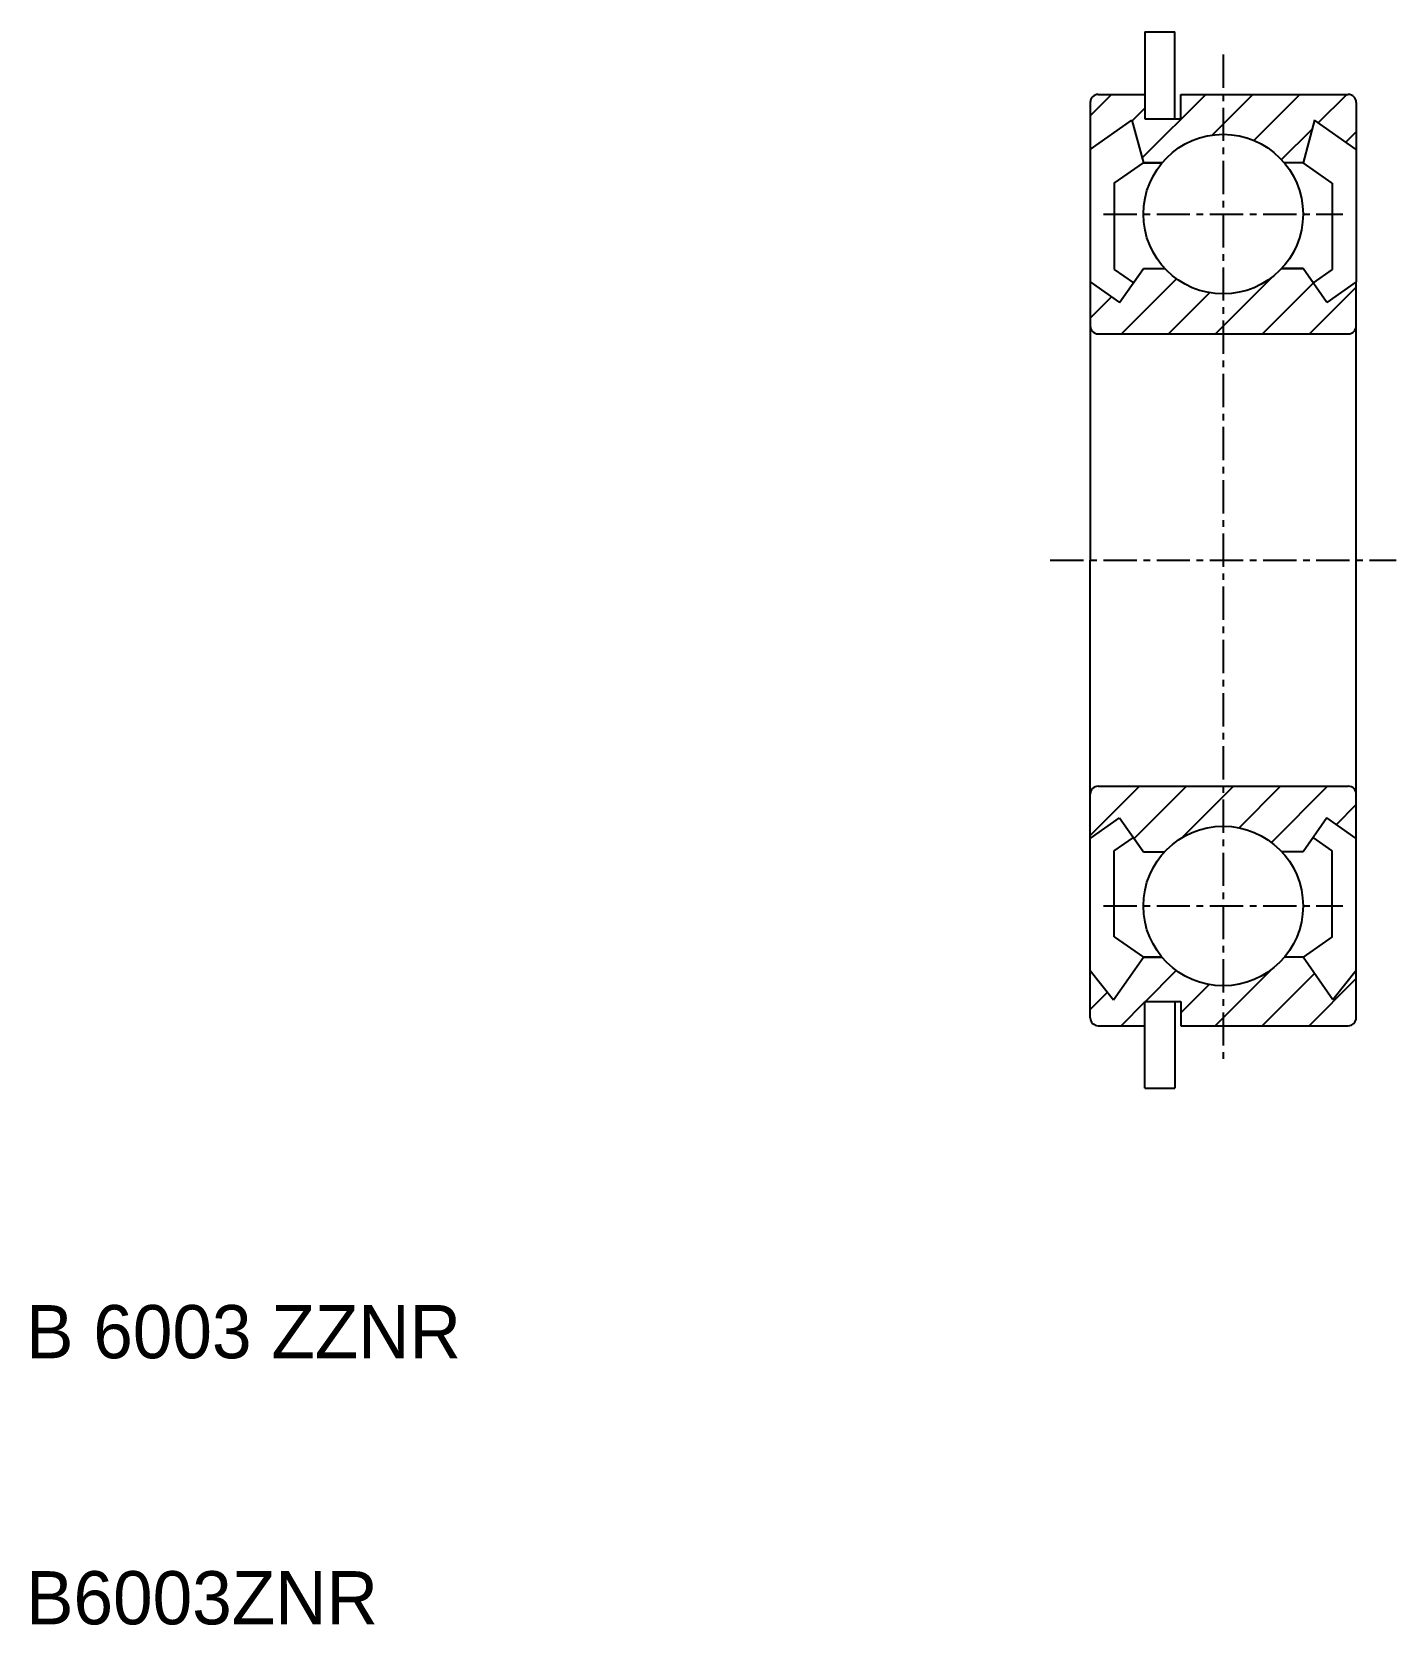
# Model space of a CAD drawing. Extents: x 94.7 to 146, y 76.8 to 136.7.
import ezdxf

# ---------------------------------------------------------------- set-up
doc = ezdxf.new("R2010")
doc.units = 0
doc.linetypes.add('CENTER', pattern=[2, 1.25, -0.25, 0.25, -0.25])
doc.layers.get('0').update_dxf_attribs({"linetype": 'CONTINUOUS'})
doc.layers.add('CENTER', color=1, linetype='CENTER')
doc.layers.add('HATCH', color=3, linetype='CONTINUOUS')

msp = doc.modelspace()

# ---------------------------------------------------------------- linework, layer by layer
for p, q in [((136.532, 136.699), (136.532, 133.434)), ((136.532, 136.699), (137.652, 136.699)), ((137.652, 134.349), (137.652, 136.699)), ((134.772, 134.349), (136.532, 134.349)), ((137.652, 133.434), (137.652, 134.349)), ((137.882, 133.434), (137.882, 134.349)), ((137.882, 134.349), (144.172, 134.349)), ((134.472, 134.049), (134.472, 132.277)), ((144.472, 134.049), (144.472, 132.277)), ((134.472, 132.277), (136.043, 133.377)), ((136.043, 133.377), (136.472, 131.777)), ((136.532, 133.434), (137.652, 133.434)), ((137.652, 133.434), (137.882, 133.434)), ((142.901, 133.377), (142.472, 131.777)), ((144.472, 132.277), (142.901, 133.377)), ((134.472, 132.277), (134.472, 127.309)), ((135.379, 131.012), (136.472, 131.777)), ((137.174, 131.777), (136.472, 131.777)), ((136.472, 131.777), (137.174, 131.777)), ((142.472, 131.777), (141.77, 131.777)), ((142.472, 131.777), (141.77, 131.777)), ((143.565, 131.012), (142.472, 131.777)), ((144.472, 132.277), (144.472, 127.309)), ((135.379, 131.012), (135.379, 127.773)), ((143.565, 131.012), (143.565, 127.773)), ((135.379, 127.773), (136.095, 127.272)), ((135.579, 126.534), (136.472, 127.809)), ((136.095, 127.272), (136.472, 127.809)), ((136.472, 127.809), (137.272, 127.809)), ((136.472, 127.809), (137.272, 127.809)), ((142.472, 127.809), (141.672, 127.809)), ((141.672, 127.809), (142.472, 127.809)), ((142.849, 127.272), (142.472, 127.809)), ((143.365, 126.534), (142.472, 127.809)), ((143.565, 127.773), (142.849, 127.272)), ((134.472, 127.309), (134.472, 116.849)), ((134.472, 127.309), (135.579, 126.534)), ((144.472, 127.309), (143.365, 126.534)), ((144.472, 116.849), (144.472, 127.309)), ((134.772, 125.349), (144.172, 125.349)), ((134.472, 106.388), (134.472, 116.849)), ((144.472, 106.388), (144.472, 116.849)), ((134.772, 108.349), (144.172, 108.349)), ((134.472, 106.388), (135.579, 107.163)), ((135.579, 107.163), (136.472, 105.888)), ((143.365, 107.163), (142.472, 105.888)), ((144.472, 106.388), (143.365, 107.163)), ((134.472, 101.42), (134.472, 106.388)), ((135.379, 105.925), (136.095, 106.426)), ((136.095, 106.426), (136.472, 105.888)), ((142.849, 106.426), (142.472, 105.888)), ((143.565, 105.925), (142.849, 106.426)), ((144.472, 101.42), (144.472, 106.388)), ((135.379, 102.685), (135.379, 105.925)), ((136.472, 105.888), (137.272, 105.888)), ((136.472, 105.888), (137.272, 105.888)), ((142.472, 105.888), (141.672, 105.888)), ((142.472, 105.888), (141.672, 105.888)), ((143.565, 102.685), (143.565, 105.925)), ((135.379, 102.685), (136.472, 101.92)), ((143.565, 102.685), (142.472, 101.92)), ((135.352, 100.32), (136.472, 101.92)), ((137.174, 101.92), (136.472, 101.92)), ((136.472, 101.92), (137.174, 101.92)), ((142.472, 101.92), (141.77, 101.92)), ((142.472, 101.92), (141.77, 101.92)), ((143.592, 100.32), (142.472, 101.92)), ((134.472, 101.42), (135.352, 100.32)), ((134.472, 99.649), (134.472, 101.42)), ((144.472, 101.42), (143.592, 100.32)), ((144.472, 99.649), (144.472, 101.42)), ((136.532, 96.999), (136.532, 100.264)), ((136.532, 100.264), (137.652, 100.264)), ((137.652, 100.264), (137.652, 99.349)), ((137.652, 100.264), (137.882, 100.264)), ((137.882, 100.264), (137.882, 99.349)), ((134.772, 99.349), (136.532, 99.349)), ((137.652, 99.349), (137.652, 96.999)), ((137.882, 99.349), (144.172, 99.349)), ((136.532, 96.999), (137.652, 96.999))]:
    msp.add_line(p, q)
for centre in [(139.472, 129.849), (139.472, 103.849)]:
    msp.add_circle(centre, 3)
for centre, start, end in [((134.772, 134.049), 90, 180), ((144.172, 134.049), 0, 90), ((134.772, 125.649), 180, 270), ((144.172, 125.649), 270, 0), ((134.772, 108.049), 90, 180), ((144.172, 108.049), 0, 90), ((134.772, 99.649), 180, 270), ((144.172, 99.649), 270, 0)]:
    msp.add_arc(centre, 0.3, start, end)
at = {"layer": 'CENTER'}
for p, q in [((139.472, 135.849), (139.472, 97.849)), ((134.972, 129.849), (143.972, 129.849)), ((132.972, 116.849), (145.972, 116.849)), ((132.972, 116.849), (145.972, 116.849)), ((132.972, 116.849), (145.972, 116.849)), ((134.972, 103.849), (143.972, 103.849))]:
    msp.add_line(p, q, dxfattribs=at)
at = {"layer": 'HATCH'}
for p, q in [((134.472, 133.543), (135.278, 134.349)), ((136.423, 131.959), (138.813, 134.349)), ((139.051, 132.819), (140.581, 134.349)), ((140.62, 132.62), (142.349, 134.349)), ((143.045, 133.277), (144.117, 134.349)), ((136.049, 133.353), (136.532, 133.835)), ((141.664, 131.897), (142.811, 133.044)), ((144.084, 132.549), (144.472, 132.936)), ((135.648, 125.349), (137.716, 127.416)), ((139.184, 125.349), (141.323, 127.488)), ((140.952, 125.349), (142.859, 127.256)), ((142.719, 125.349), (144.472, 127.101)), ((134.472, 125.94), (135.277, 126.746)), ((137.416, 125.349), (138.96, 126.893)), ((134.472, 106.495), (136.326, 108.349)), ((136.126, 106.381), (138.094, 108.349)), ((137.942, 106.43), (139.862, 108.349)), ((140.069, 106.789), (141.629, 108.349)), ((141.286, 106.238), (143.397, 108.349)), ((143.726, 106.91), (144.472, 107.656)), ((136.548, 100.264), (137.707, 101.423)), ((139.169, 99.349), (141.259, 101.439)), ((140.936, 99.349), (142.899, 101.311)), ((134.472, 99.955), (135.123, 100.606)), ((137.882, 99.83), (138.947, 100.895)), ((142.704, 99.349), (144.472, 101.117)), ((135.633, 99.349), (136.532, 100.248))]:
    msp.add_line(p, q, dxfattribs=at)

# ---------------------------------------------------------------- texts
for s, p in [('B 6003 ZZNR', (94.472, 86.849)), ('B6003ZNR', (94.472, 76.849))]:
    msp.add_text(s, height=2).set_placement(p)

doc.saveas('drawing.dxf')
